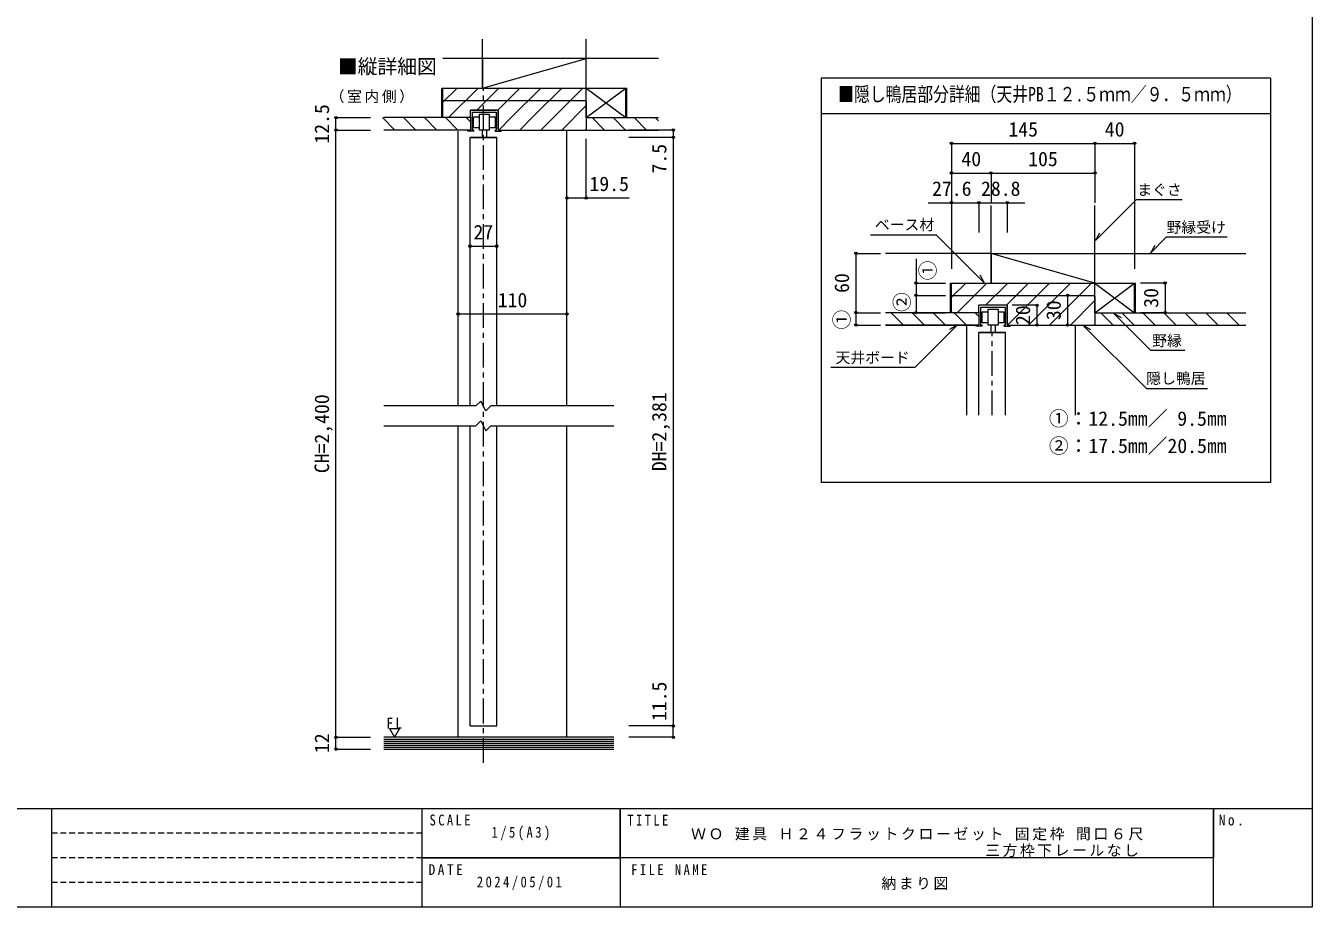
# Model space of a CAD drawing. Units: millimetres on the paper, with parts at other scales. Extents: x -197 to 198, y -138 to 137.
# Drawn here: x -62.4 to 197.8, y -138 to 40.4 of the extents above; entities that cross this region are included whole.
import ezdxf
from ezdxf.enums import TextEntityAlignment as Align

# ---------------------------------------------------------------- set-up
doc = ezdxf.new("R2010")
doc.units = ezdxf.units.MM
doc.header["$PDMODE"] = 32
doc.header["$PDSIZE"] = 0.5
doc.linetypes.add('CHAIN1', pattern=[8, 5, -1, 1, -1])
doc.linetypes.add('DASHED1', pattern=[1.8, 1.2, -0.6])
for name, color, linetype, lineweight in [('0-0_補助線', 7, 'Continuous', 9), ('0-1_通り芯', 4, 'CHAIN1', 9), ('0-3_仕上げ', 2, 'Continuous', 9), ('0-4_枠', 3, 'Continuous', 9), ('0-6_扉', 6, 'Continuous', 9), ('0-7_金物', 7, 'Continuous', 9), ('0-A_文字', 7, 'Continuous', 9), ('0-B_寸法', 7, 'Continuous', 9), ('0-C_ハッチ', 4, 'DASHED1', 9), ('F-0_補助線', 7, 'Continuous', 9)]:
    doc.layers.add(name, color=color, linetype=linetype, lineweight=lineweight)
doc.layers.add('F-A_文字', color=7, linetype='Continuous')
doc.styles.add('ＭＳ ゴシック', font='')
doc.styles.get('ＭＳ ゴシック').set_extended_font_data('MS Gothic')

msp = doc.modelspace()

# ---------------------------------------------------------------- linework, layer by layer
at = {"layer": '0-0_補助線'}
for p, q in [((153.84, -11.706), (132.84, -5.706)), ((153.84, -17.706), (161.84, -11.706)), ((153.84, -11.706), (161.84, -17.706)), ((153.84, -17.706), (153.84, -11.706)), ((161.84, -17.706), (161.84, -11.706)), ((130.36, -17.506), (130.36, -20.206)), ((130.76, -20.206), (130.76, -16.606)), ((130.76, -16.606), (135.72, -16.606)), ((134.24, -17.566), (135.434, -17.566)), ((135.434, -17.566), (135.434, -19.766)), ((135.72, -16.606), (135.72, -20.206)), ((136.12, -16.206), (136.12, -20.206)), ((111.495, -20.206), (130.36, -20.206)), ((129.76, -20.206), (129.76, -20.406)), ((130.36, -20.206), (129.76, -20.206)), ((131.02, -20.406), (129.76, -20.406)), ((132.24, -19.766), (131.034, -19.766)), ((134.24, -20.206), (132.24, -20.206)), ((132.84, -21.706), (132.84, -20.206)), ((133.64, -20.206), (133.64, -21.706)), ((135.434, -19.766), (134.24, -19.766)), ((135.487, -20.406), (135.487, -20.206)), ((135.72, -20.206), (135.487, -20.206)), ((135.487, -20.406), (136.72, -20.406)), ((136.32, -20.206), (136.72, -20.206)), ((136.72, -20.206), (136.72, -20.406))]:
    msp.add_line(p, q, dxfattribs=at)
at = {"layer": '0-0_補助線', "color": 4}
for p, q in [((127.71, -11.706), (124.84, -14.576)), ((131.953, -11.706), (125.953, -17.706)), ((136.195, -11.706), (131.695, -16.206)), ((140.438, -11.706), (135.938, -16.206)), ((144.681, -11.706), (138.681, -17.706)), ((148.923, -11.706), (140.423, -20.206)), ((153.166, -11.706), (144.666, -20.206)), ((153.84, -15.274), (148.909, -20.206)), ((115.118, -20.206), (112.618, -17.706)), ((119.36, -20.206), (116.86, -17.706)), ((123.603, -20.206), (121.103, -17.706)), ((127.846, -20.206), (125.346, -17.706)), ((130.36, -18.478), (129.588, -17.706)), ((138.681, -17.706), (136.25, -20.136)), ((157.544, -20.206), (155.044, -17.706)), ((161.787, -20.206), (159.287, -17.706)), ((166.03, -20.206), (163.53, -17.706)), ((170.272, -20.206), (167.772, -17.706)), ((174.515, -20.206), (172.015, -17.706)), ((178.757, -20.206), (176.257, -17.706)), ((183, -20.206), (180.5, -17.706))]:
    msp.add_line(p, q, dxfattribs=at)
at = {"layer": '0-0_補助線', "color": 6}
for p, q in [((130.34, -21.706), (135.74, -21.706)), ((135.74, -21.706), (130.34, -21.706)), ((130.34, -21.876), (130.34, -21.706)), ((130.34, -38.466), (130.34, -21.876)), ((133.64, -21.706), (132.84, -21.706)), ((135.74, -38.466), (135.74, -21.706))]:
    msp.add_line(p, q, dxfattribs=at)
at = {"layer": '0-0_補助線'}
for points in [[(131.034, -19.766), (131.034, -17.566), (132.24, -17.566)], [(132.24, -20.206), (132.24, -17.006), (134.24, -17.006), (134.24, -20.206)], [(131.02, -20.406), (131.02, -20.206), (130.76, -20.206)]]:
    msp.add_lwpolyline(points, dxfattribs=at)
at = {"layer": '0-1_通り芯'}
for p, q in [((30.157, -108.794), (30.157, 27.75)), ((133.04, -38.466), (133.04, -21.706))]:
    msp.add_line(p, q, dxfattribs=at)
at = {"layer": '0-3_仕上げ'}
for p, q in [((29.957, 27.75), (29.957, 37.601)), ((50.957, 27.75), (50.957, 37.601)), ((65.557, 33.75), (21.957, 33.75)), ((21.757, 27.75), (50.957, 27.75)), ((48.957, 27.75), (59.157, 27.75)), ((59.157, 21.75), (59.157, 27.75)), ((27.557, 21.75), (10.057, 21.75)), ((50.957, 21.75), (65.557, 21.75)), ((27.557, 19.25), (10.057, 19.25)), ((50.757, 19.25), (65.557, 19.25)), ((132.84, -11.706), (132.84, 3.973)), ((153.84, -11.706), (153.84, 3.973)), ((132.84, -5.706), (111.495, -5.706)), ((132.84, -5.706), (184.375, -5.706)), ((132.84, -5.706), (132.84, -11.706)), ((130.36, -17.706), (111.495, -17.706)), ((153.84, -17.706), (184.375, -17.706)), ((130.36, -20.206), (111.495, -20.206)), ((153.64, -20.206), (184.375, -20.206)), ((56.557, -103.6), (10.057, -103.6)), ((10.057, -106), (56.557, -106))]:
    msp.add_line(p, q, dxfattribs=at)
at = {"layer": '0-3_仕上げ', "color": 7}
for p, q in [((10.057, -104), (56.557, -104)), ((10.057, -104.4), (56.557, -104.4)), ((10.057, -104.8), (56.557, -104.8)), ((10.057, -105.2), (56.557, -105.2)), ((10.057, -105.6), (56.557, -105.6))]:
    msp.add_line(p, q, dxfattribs=at)
at = {"layer": '0-4_枠'}
for p, q in [((21.757, 21.75), (21.757, 27.75)), ((21.957, 21.95), (21.957, 27.75)), ((21.957, 25.05), (22.157, 25.25)), ((22.157, 25.25), (50.757, 25.25)), ((50.757, 25.25), (50.957, 25.05)), ((50.957, 25.05), (50.957, 19.45)), ((21.957, 21.95), (22.157, 21.75)), ((27.357, 21.75), (27.557, 21.95)), ((33.157, 23.25), (27.557, 23.25)), ((33.157, 19.45), (33.157, 23.25)), ((33.357, 19.25), (33.157, 19.45)), ((33.357, 19.25), (50.757, 19.25)), ((50.757, 19.25), (50.957, 19.45)), ((124.64, -17.706), (124.64, -11.706)), ((124.64, -11.706), (162.04, -11.706)), ((124.84, -17.506), (124.84, -11.706)), ((162.04, -17.706), (162.04, -11.706)), ((125.04, -14.206), (124.84, -14.406)), ((125.04, -14.206), (153.64, -14.206)), ((153.84, -14.406), (153.64, -14.206)), ((153.84, -14.406), (153.84, -20.006)), ((125.04, -17.706), (124.84, -17.506)), ((130.16, -17.706), (130.36, -17.506)), ((136.12, -16.206), (130.36, -16.206)), ((130.36, -17.506), (130.36, -16.206)), ((136.12, -20.006), (136.12, -16.206)), ((136.32, -20.206), (136.12, -20.006)), ((136.32, -20.206), (153.64, -20.206)), ((153.64, -20.206), (153.84, -20.006))]:
    msp.add_line(p, q, dxfattribs=at)
at = {"layer": '0-4_枠', "color": 4}
for p, q in [((25.057, -36.578), (25.057, 19.05)), ((47.057, -36.578), (47.057, 19.25)), ((127.94, -38.466), (127.94, -20.206)), ((149.94, -38.466), (149.94, -20.206)), ((25.057, -103.6), (25.057, -40.578)), ((47.057, -103.6), (47.057, -40.578))]:
    msp.add_line(p, q, dxfattribs=at)
at = {"layer": '0-6_扉'}
for p, q in [((27.457, -36.578), (27.457, 17.75)), ((32.857, -36.578), (32.857, 17.75)), ((27.457, -101.3), (27.457, -40.578)), ((32.857, -101.3), (32.857, -40.578)), ((27.457, -101.3), (32.857, -101.3))]:
    msp.add_line(p, q, dxfattribs=at)
at = {"layer": '0-6_扉', "color": 2}
for p, q in [((28.657, -36.578), (10.057, -36.578)), ((56.557, -36.578), (31.657, -36.578)), ((10.057, -40.578), (28.657, -40.578)), ((31.657, -40.578), (56.557, -40.578))]:
    msp.add_line(p, q, dxfattribs=at)
for points in [[(31.657, -36.578), (30.657, -37.578), (29.657, -35.578), (28.657, -36.578)], [(28.657, -40.578), (29.657, -39.578), (30.657, -41.578), (31.657, -40.578)]]:
    msp.add_lwpolyline(points, dxfattribs=at)
at = {"layer": '0-7_金物', "color": 3}
for p, q in [((27.557, 21.95), (27.557, 23.25)), ((32.857, 17.75), (27.457, 17.75)), ((30.757, 17.75), (29.957, 17.75))]:
    msp.add_line(p, q, dxfattribs=at)
at = {"layer": '0-7_金物'}
for p, q in [((27.557, 21.95), (27.557, 19.25)), ((27.957, 22.85), (32.757, 22.85)), ((27.957, 19.25), (27.957, 22.85)), ((31.357, 21.89), (32.551, 21.89)), ((32.551, 21.89), (32.551, 19.69)), ((32.757, 22.85), (32.757, 19.25)), ((26.957, 19.25), (26.957, 19.05)), ((27.557, 19.25), (26.957, 19.25)), ((28.217, 19.05), (26.957, 19.05)), ((29.357, 19.69), (28.151, 19.69)), ((31.357, 19.25), (29.357, 19.25)), ((29.957, 17.75), (29.957, 19.25)), ((30.757, 19.25), (30.757, 17.75)), ((32.551, 19.69), (31.357, 19.69)), ((32.524, 19.05), (32.524, 19.25)), ((32.757, 19.25), (32.524, 19.25)), ((32.524, 19.05), (33.757, 19.05)), ((33.157, 19.25), (33.757, 19.25)), ((33.757, 19.25), (33.757, 19.05))]:
    msp.add_line(p, q, dxfattribs=at)
at = {"layer": '0-7_金物', "color": 6}
msp.add_line((27.457, 17.75), (32.857, 17.75), dxfattribs=at)
at = {"layer": '0-7_金物'}
for points in [[(27.557, 23.25), (33.157, 23.25), (33.157, 19.25)], [(28.151, 19.69), (28.151, 21.89), (29.357, 21.89)], [(29.357, 19.25), (29.357, 22.45), (31.357, 22.45), (31.357, 19.25)], [(28.217, 19.05), (28.217, 19.25), (27.957, 19.25)]]:
    msp.add_lwpolyline(points, dxfattribs=at)
at = {"layer": '0-A_文字', "color": 3}
msp.add_line((189.328, 29.75), (189.328, -52.061), dxfattribs=at)
at = {"layer": '0-A_文字'}
for p, q in [((153.963, -3.089), (162.23, 5.178)), ((162.23, 5.178), (171.465, 5.178)), ((153.963, -3.089), (154.863, -1.53)), ((165.152, -5.572), (166.052, -4.013)), ((131.528, -11.706), (130.628, -10.147)), ((157.61, -17.784), (165.109, -25.283)), ((157.61, -17.784), (159.169, -18.684)), ((125.985, -20.206), (117.421, -28.77)), ((125.985, -20.206), (124.426, -21.106)), ((151.402, -20.206), (152.961, -21.106)), ((165.109, -25.283), (172.02, -25.283)), ((117.421, -28.77), (100.459, -28.77)), ((11.17, -101.837), (12.17, -103.569))]:
    msp.add_line(p, q, dxfattribs=at)
for points in [[(131.528, -11.706), (121.821, -1.998), (108.44, -1.998)], [(165.152, -5.572), (168.347, -2.377), (180.607, -2.377)], [(151.402, -20.206), (164.247, -33.052), (176.597, -33.052)], [(11.17, -101.837), (13.17, -101.837), (12.17, -103.569)]]:
    msp.add_lwpolyline(points, dxfattribs=at)
at = {"layer": '0-B_寸法'}
for p, q in [((29.957, 33.75), (29.957, 27.75)), ((29.957, 27.75), (50.957, 33.75)), ((50.957, 21.75), (58.957, 27.75)), ((50.957, 27.75), (58.957, 21.75)), ((50.957, 21.75), (50.957, 27.75)), ((58.957, 21.75), (58.957, 27.75))]:
    msp.add_line(p, q, dxfattribs=at)
at = {"layer": '0-B_寸法', "color": 4}
for p, q in [((0.331, 19.25), (0.331, 21.75)), ((0.331, 21.75), (7.331, 21.75)), ((0.331, -103.6), (0.331, 19.25)), ((0.331, 19.25), (7.331, 19.25)), ((68.557, 19.25), (59.557, 19.25)), ((68.557, 19.25), (68.557, 17.75)), ((47.057, 5.52), (47.057, 17.459)), ((50.957, 5.52), (50.957, 17.459)), ((68.557, 17.75), (59.557, 17.75)), ((68.557, 17.75), (68.557, -101.3)), ((124.84, 16.55), (153.84, 16.55)), ((124.84, 16.55), (124.84, 10.55)), ((153.84, 16.55), (153.84, 10.55)), ((153.84, 16.55), (161.84, 16.55)), ((161.84, 16.55), (161.84, -8.862)), ((124.84, 10.55), (132.84, 10.55)), ((124.84, 10.55), (124.84, -8.862)), ((132.84, 10.55), (132.84, 4.55)), ((132.84, 10.55), (153.84, 10.55)), ((153.84, 10.55), (153.84, 4.55)), ((47.057, 5.52), (59.673, 5.52)), ((120.121, 4.55), (130.36, 4.55)), ((124.84, 4.55), (124.84, -1.45)), ((130.36, 4.55), (130.36, -1.45)), ((130.36, 4.55), (139.637, 4.55)), ((136.12, 4.55), (136.12, -1.45)), ((27.457, -4.255), (32.857, -4.255)), ((105.495, -5.706), (105.495, -17.706)), ((105.495, -5.706), (110.495, -5.706)), ((117.665, -6.819), (117.665, -14.206)), ((117.665, -11.706), (123.64, -11.706)), ((168.04, -11.706), (163.04, -11.706)), ((168.04, -11.706), (168.04, -17.706)), ((117.665, -14.206), (123.64, -14.206)), ((117.665, -14.206), (117.665, -17.706)), ((148.329, -14.206), (148.329, -20.206)), ((47.057, -17.997), (25.057, -17.997)), ((105.495, -17.706), (110.495, -17.706)), ((105.495, -17.706), (105.495, -20.206)), ((117.665, -17.706), (123.64, -17.706)), ((142.12, -16.206), (137.12, -16.206)), ((142.12, -16.206), (142.12, -20.206)), ((168.04, -17.706), (163.04, -17.706)), ((105.495, -20.206), (110.495, -20.206)), ((136.12, -20.206), (142.12, -20.206)), ((68.557, -101.3), (59.557, -101.3)), ((68.557, -101.3), (59.557, -101.3)), ((68.557, -103.6), (68.557, -101.3)), ((0.331, -106), (0.331, -103.6)), ((0.331, -103.6), (7.331, -103.6)), ((68.557, -103.6), (59.557, -103.6)), ((0.331, -106), (7.331, -106))]:
    msp.add_line(p, q, dxfattribs=at)
at = {"layer": '0-B_寸法', "color": 3}
for p, q in [((189.328, 22.55), (98.495, 22.55)), ((189.328, -52.061), (98.495, -52.061))]:
    msp.add_line(p, q, dxfattribs=at)
msp.add_lwpolyline([(189.328, 29.75), (98.495, 29.75), (98.495, -52.061)], dxfattribs=at)
at = {"layer": '0-B_寸法'}
for p in [(0.331, 21.75), (0.331, 19.25), (68.557, 19.25), (68.557, 17.75), (124.84, 16.55), (153.84, 16.55), (161.84, 16.55), (124.84, 10.55), (132.84, 10.55), (153.84, 10.55), (47.057, 5.52), (50.957, 5.52), (124.84, 4.55), (130.36, 4.55), (136.12, 4.55), (27.457, -4.255), (32.857, -4.255), (105.495, -5.706), (117.665, -11.706), (168.04, -11.706), (117.665, -14.206), (148.329, -14.206), (25.057, -17.997), (47.057, -17.997), (105.495, -17.706), (117.665, -17.706), (142.12, -16.206), (168.04, -17.706), (105.495, -20.206), (142.12, -20.206), (148.329, -20.206), (68.557, -101.3), (0.331, -103.6), (68.557, -103.6), (0.331, -106)]:
    msp.add_point(p, dxfattribs=at)
at = {"layer": '0-C_ハッチ', "linetype": 'Continuous'}
for p, q in [((24.827, 27.75), (21.957, 24.88)), ((29.07, 27.75), (23.07, 21.75)), ((33.312, 27.75), (28.812, 23.25)), ((37.555, 27.75), (33.055, 23.25)), ((46.04, 27.75), (40.04, 21.75)), ((50.283, 27.75), (41.783, 19.25)), ((50.957, 24.182), (46.026, 19.25)), ((12.235, 19.25), (9.735, 21.75)), ((16.477, 19.25), (13.977, 21.75)), ((20.72, 19.25), (18.22, 21.75)), ((24.963, 19.25), (22.463, 21.75)), ((27.557, 20.898), (26.705, 21.75)), ((40.04, 21.75), (37.54, 19.25)), ((54.661, 19.25), (52.161, 21.75)), ((58.904, 19.25), (56.404, 21.75)), ((63.147, 19.25), (60.647, 21.75)), ((65.557, 21.082), (64.889, 21.75))]:
    msp.add_line(p, q, dxfattribs=at)
msp.add_lwpolyline([(41.798, 27.75), (35.798, 21.75), (33.298, 19.25)], dxfattribs=at)
at = {"layer": 'F-0_補助線', "color": 3, "lineweight": 18}
msp.add_line((-197.2, -118), (197.8, -118), dxfattribs=at)
at = {"layer": 'F-0_補助線', "color": 2, "linetype": 'DASHED1', "lineweight": 18}
for p, q in [((17.8, -123), (-57.2, -123)), ((17.8, -128), (-57.2, -128)), ((17.8, -133), (-57.2, -133))]:
    msp.add_line(p, q, dxfattribs=at)
at = {"layer": 'F-0_補助線', "color": 3, "lineweight": 18}
msp.add_lwpolyline([(-197.2, 137), (197.8, 137), (197.8, -138), (-197.2, -138)], close=True, dxfattribs=at)
at = {"layer": 'F-0_補助線', "color": 2, "lineweight": 18}
for points in [[(-112.2, -118), (-57.2, -118), (-57.2, -138), (-112.2, -138)], [(17.8, -118), (57.8, -118), (57.8, -128), (17.8, -128)], [(57.8, -118), (177.8, -118), (177.8, -128), (57.8, -128)], [(177.8, -118), (197.8, -118), (197.8, -138), (177.8, -138)], [(17.8, -128), (57.8, -128), (57.8, -138), (17.8, -138)]]:
    msp.add_lwpolyline(points, close=True, dxfattribs=at)

# ---------------------------------------------------------------- texts
at = {"layer": '0-0_補助線', "style": 'ＭＳ ゴシック', "width": 0.8}
msp.add_text('■隠し鴨居部分詳細（天井PB１２.５ｍｍ／９．５ｍｍ）', height=2.933, dxfattribs=at).set_placement((101.911, 24.15), align=Align.BOTTOM_LEFT)
at = {"layer": '0-0_補助線', "style": 'ＭＳ ゴシック'}
for s, p in [('まぐさ', (162.401, 5.399)), ('ベース材', (109.334, -1.662)), ('野縁受け', (168.324, -2.188)), ('野縁', (165.418, -25.12)), ('天井ボード', (101.377, -28.544)), ('隠し鴨居', (164.217, -32.754))]:
    msp.add_text(s, height=2.199, dxfattribs=at).set_placement(p, align=Align.BOTTOM_LEFT)
at = {"layer": '0-A_文字', "style": 'ＭＳ ゴシック'}
msp.add_text('■縦詳細図', height=2.933, dxfattribs=at).set_placement((0.731, 29.75), align=Align.BOTTOM_LEFT)
at = {"layer": '0-A_文字', "char_height": 2.199, "attachment_point": 7, "style": 'ＭＳ ゴシック'}
for s, insert in [('\\T1.17;（室内側）', (-0.919, 24.669)), ('\\T1.36;\\W0.9;FL', (10.545, -101.837))]:
    msp.add_mtext(s, dxfattribs=dict(at, insert=insert))
at = {"layer": '0-B_寸法', "style": 'ＭＳ ゴシック'}
for s, p in [('12.5', (-0.169, 16.5)), ('7.5', (68.057, 10.457)), ('①', (122.386, -11.156)), ('60', (104.995, -13.706)), ('30', (167.54, -16.706)), ('②', (117.165, -17.557)), ('30', (147.829, -19.206)), ('①', (104.995, -21.118)), ('20', (141.62, -20.206)), ('CH=2,400', (-0.169, -50.175)), ('DH=2,381', (68.057, -49.775)), ('11.5', (68.057, -100.324)), ('12', (-0.169, -106.8))]:
    msp.add_text(s, height=2.933, rotation=90, dxfattribs=at).set_placement(p, align=Align.BOTTOM_LEFT)
for s, p in [('40', (155.84, 17.05)), ('145', (136.34, 17.05)), ('40', (126.84, 11.05)), ('105', (140.34, 11.05)), ('19.5', (51.616, 6.02)), ('27.6', (120.904, 5.05)), ('28.8', (130.799, 5.05)), ('27', (28.157, -3.755)), ('110', (33.057, -17.497)), ('①：12.5㎜／ 9.5㎜', (144.528, -41.471)), ('②：17.5㎜／20.5㎜', (144.528, -46.983))]:
    msp.add_text(s, height=2.933, dxfattribs=at).set_placement(p, align=Align.BOTTOM_LEFT)
at = {"layer": 'F-A_文字', "char_height": 2.199, "attachment_point": 7, "style": 'ＭＳ ゴシック'}
for s, insert in [('\\T1.38;\\W0.85;SCALE', (19.269, -121.478)), ('\\T1.38;\\W0.85;TITLE', (59.269, -121.478)), ('\\T1.38;\\W0.9;No.', (178.881, -121.478)), ('\\T1.39;\\W0.85;1/5(A3)', (31.812, -124.5)), ('\\T1.18;ＷＯ\\~建具\\~Ｈ２４フラットクローゼット\\~固定枠\\~間口６尺', (72.162, -124.5)), ('\\T1.17;三方枠下レールなし', (131.662, -127.833)), ('\\T1.38;\\W0.9;DATE', (19.075, -131.478)), ('\\T1.39;\\W0.85;FILE\\~NAME', (60.044, -131.478)), ('\\T1.39;\\W0.85;2024/05/01', (28.839, -134.5)), ('\\T1.17;納まり図', (110.662, -134.5))]:
    msp.add_mtext(s, dxfattribs=dict(at, insert=insert))

doc.saveas('drawing.dxf')
